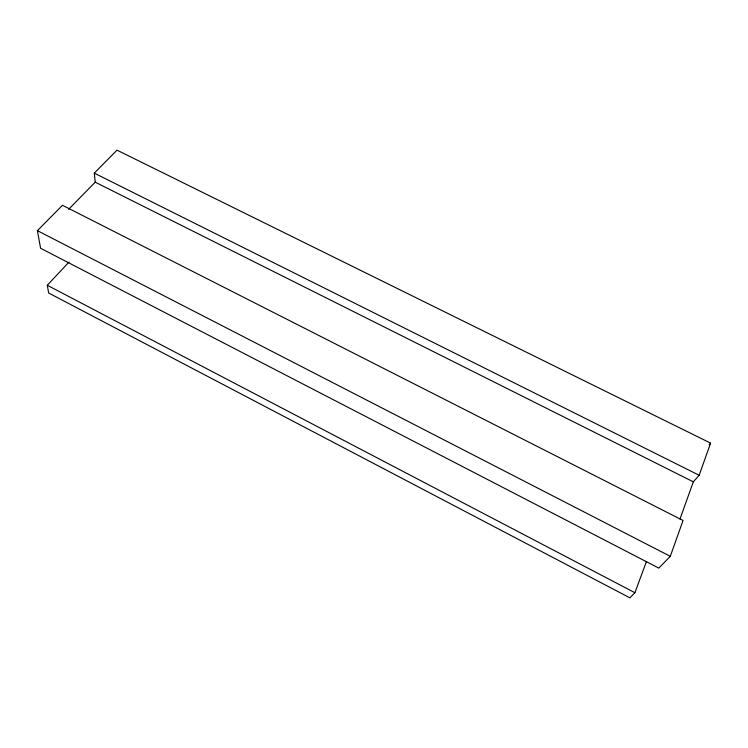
<?xml version="1.0" encoding="UTF-8"?>
<svg xmlns="http://www.w3.org/2000/svg" width="748" height="748" viewBox="0 0 748 748"><rect width="100%" height="100%" fill="white"/><g stroke="black" fill="none" stroke-linecap="round" stroke-linejoin="round"><path stroke-width="1.12" d="M670.292 556.316L683.055 520.477L62.477 205.289L37.4 230.655L40.579 248.261L658.82 568.115L670.292 556.316L37.4 230.655M679.979 519.065L693.331 481.834L699.156 475.261L710.6 443.125L117.006 150.152L94.285 173.125L95.23 182.185L68.62 209.337M68.975 262.109L47.274 285.259L48.676 293.029L629.9 597.848L634.893 592.715L646.337 561.841M709.16 444.808L710.6 443.125M94.285 173.125L699.156 475.261M95.23 182.185L693.331 481.834M47.274 285.259L634.893 592.715"/></g></svg>
